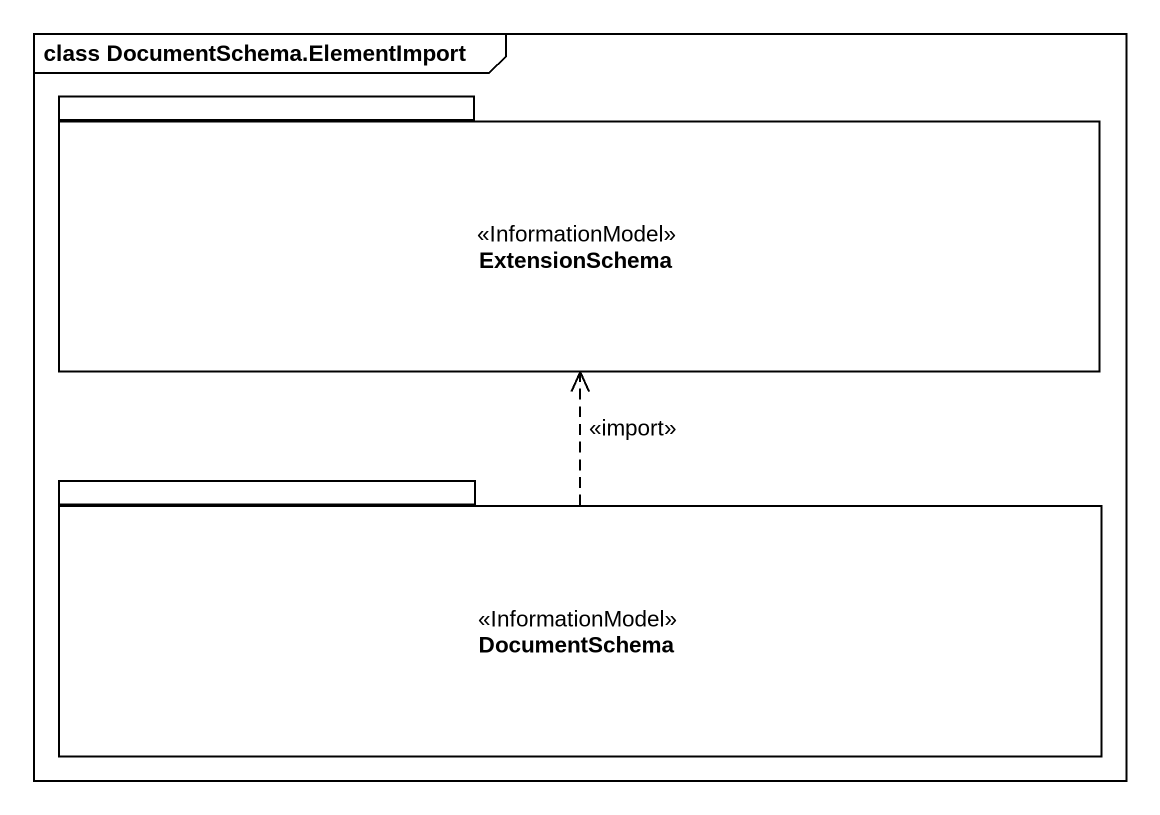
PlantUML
@startuml
mainframe class DocumentSchema.ElementImport
package ExtensionSchema <<InformationModel>> {
}
package DocumentSchema <<InformationModel>> {
}
DocumentSchema .up.> ExtensionSchema : <<import>>
@enduml
